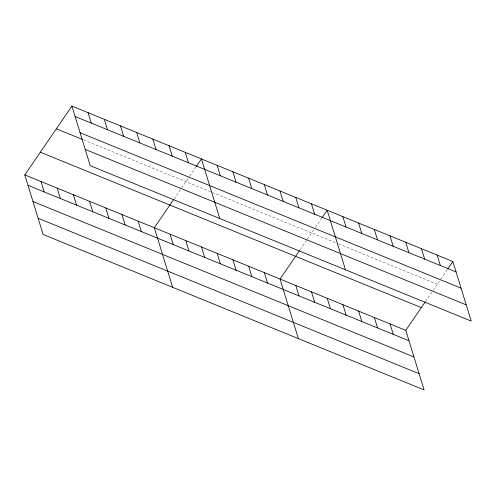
<?xml version="1.0" encoding="UTF-8"?>
<svg xmlns="http://www.w3.org/2000/svg" width="496" height="496" viewBox="0 0 496 496"><rect width="100%" height="100%" fill="white"/><g stroke="black" fill="none" stroke-linecap="round" stroke-linejoin="round"><path stroke-width="0.37" stroke-dasharray="2.48 1.86" d="M174.09 198.89L181.251 188.424M181.672 187.804L189.342 176.601M189.776 175.968L195.821 167.14M300.229 249.562L306.974 239.711M307.396 239.097L315.065 227.893M315.493 227.261L321.538 218.432M425.531 301.469L432.698 291.003M433.12 290.383L440.355 279.812M440.783 279.18L447.262 269.719M83.812 140.008L335.897 242.848M338.756 244.013L437.329 284.227"/><path stroke-width="0.74" d="M24.8 174.914L405.771 330.336L424.099 389.906L43.127 234.484L24.8 174.914L71.901 106.094L452.873 261.516L471.2 321.086L90.229 165.664L71.901 106.094M173.668 199.504L154.33 227.757L172.658 287.327M196.249 166.507L201.432 158.937L219.759 218.507M299.386 250.796L280.054 279.05L298.375 338.613M321.972 217.8L327.155 210.23L345.476 269.799M405.771 330.336L425.109 302.083M447.696 269.086L452.873 261.516M75.107 116.51L456.078 271.932M80.098 132.73L461.069 288.157M56.358 128.805L82.404 139.432M85.238 149.445L466.209 304.866M40.343 152.204L421.315 307.625M28.005 185.33L408.977 340.752M32.996 201.55L413.968 356.971M38.136 218.259L419.108 373.686M437.162 255.105L440.361 265.521M421.445 248.694L424.65 259.11M405.728 242.284L408.933 252.7M390.011 235.873L393.216 246.289M374.3 229.462L377.506 239.878M390.061 323.925L393.266 334.341M358.583 223.051L361.789 233.467M374.344 317.514L377.549 327.93M342.866 216.64L346.072 227.056M358.627 311.104L361.832 321.52M342.916 304.693L346.115 315.109M311.438 203.819L314.644 214.235M327.199 298.282L330.404 308.698M295.721 197.408L298.927 207.824M311.482 291.871L314.687 302.287M280.011 190.997L283.21 201.413M295.765 285.46L298.97 295.876M264.294 184.586L267.499 195.002M248.577 178.169L251.782 188.585M264.337 272.639L267.542 283.055M232.86 171.759L236.065 182.175M248.62 266.228L251.825 276.644M217.149 165.348L220.354 175.764M232.909 259.811L236.108 270.227M217.192 253.4L220.398 263.816M185.237 152.334L188.443 162.75M201.475 246.989L204.681 257.405M169.049 145.725L172.255 156.141M185.764 240.579L188.964 250.995M152.855 139.122L156.06 149.538M170.047 234.168L173.253 244.584M136.667 132.519L139.872 142.935M120.472 125.91L123.678 136.326M138.142 221.154L141.341 231.57M104.284 119.307L107.489 129.723M121.948 214.545L125.153 224.961M88.09 112.697L91.295 123.113M105.76 207.942L108.959 218.358M89.565 201.333L92.771 211.749M73.377 194.73L76.576 205.146M57.183 188.127L60.388 198.543M40.994 181.517L44.194 191.933"/></g></svg>
